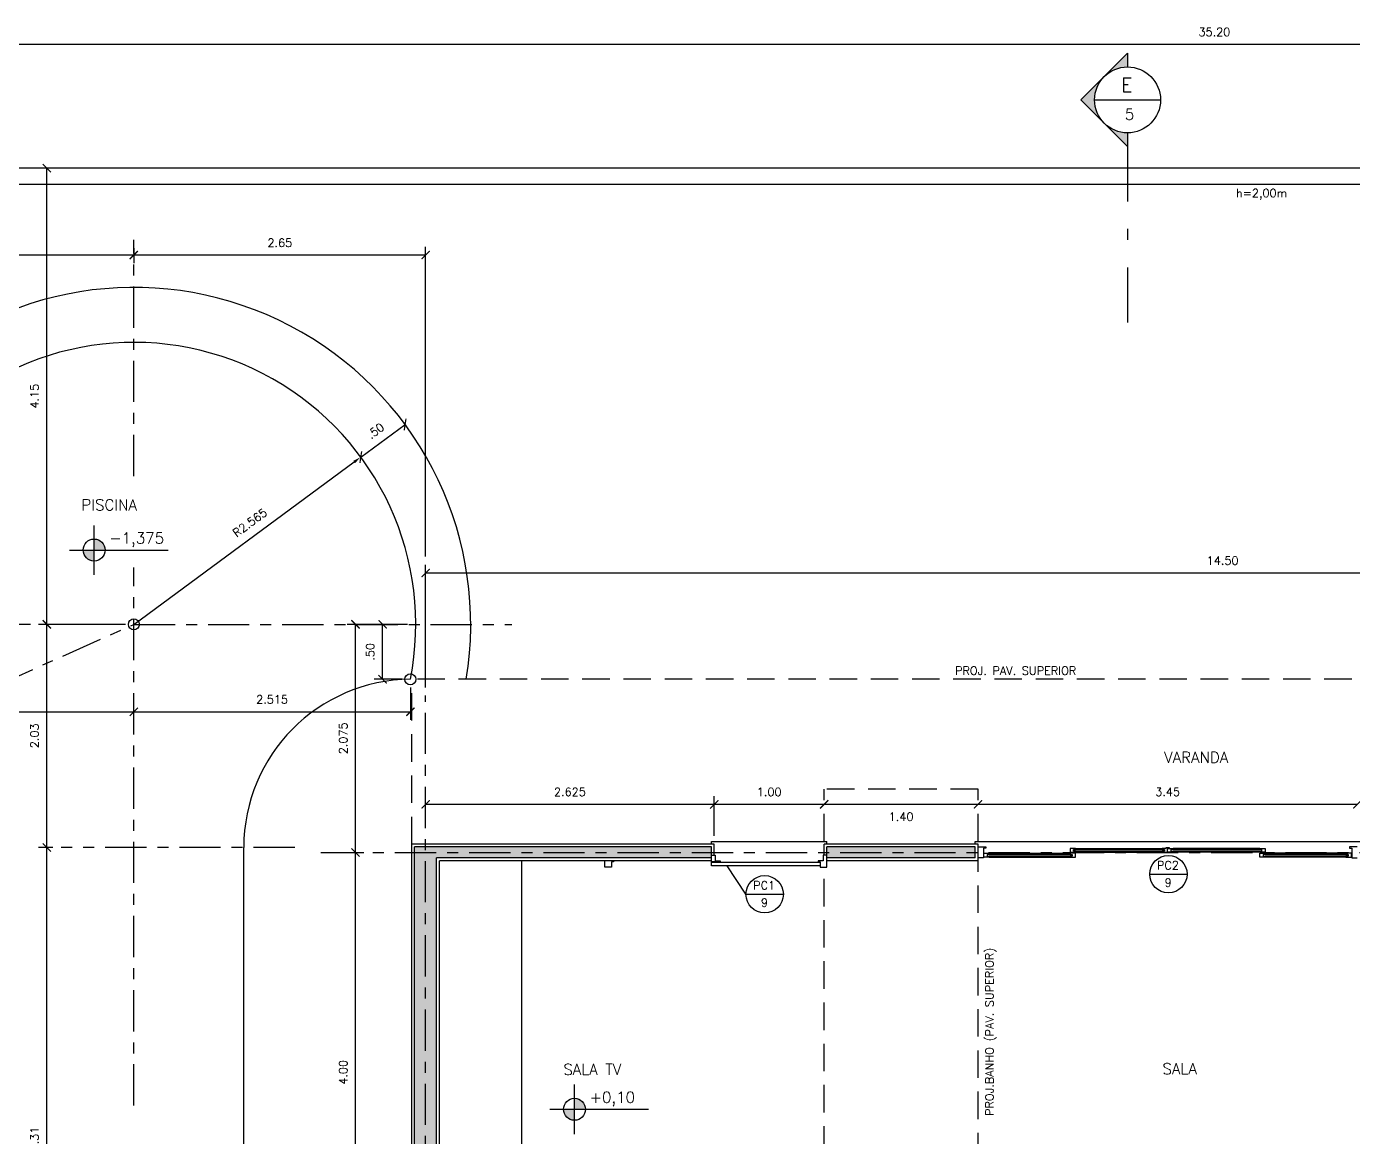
# Model space of a CAD drawing. Header units: millimetres. Extents: x 90.4 to 130, y 123.7 to 148.
# Drawn here: x 99.17 to 111.23, y 136.1 to 146.2 of the extents above; entities that cross this region are included whole.
import ezdxf
from ezdxf.enums import TextEntityAlignment as Align

# ---------------------------------------------------------------- set-up
doc = ezdxf.new("R2010")
doc.units = ezdxf.units.MM
for name, pattern in [('CENTER', [0.6, 0.375, -0.075, 0.075, -0.075]), ('DASHDOT', [1, 0.5, -0.25, 0, -0.25]), ('HIDDEN', [0.375, 0.25, -0.125])]:
    doc.linetypes.add(name, pattern=pattern)
for name, color, linetype in [('ALV', 5, 'Continuous'), ('CAIX', 2, 'Continuous'), ('CAIXN', 7, 'Continuous'), ('COTAS', 1, 'Continuous'), ('EIXOS', 141, 'CENTER'), ('LPROJ', 7, 'HIDDEN'), ('LVISTA02', 1, 'Continuous'), ('NOTAS', 2, 'Continuous'), ('REVEST', 2, 'Continuous'), ('SOLID', 8, 'Continuous'), ('TEXT', 3, 'Continuous')]:
    doc.layers.add(name, color=color, linetype=linetype)
doc.styles.add('100-50', font='romans.shx', dxfattribs={"height": 0.125})
doc.styles.add('60-50', font='romans.shx', dxfattribs={"height": 0.075})
doc.styles.add('80-50', font='romans.shx', dxfattribs={"height": 0.1})
doc.dimstyles.new('50', dxfattribs={"dimtxt": 0.1, "dimasz": 2.5, "dimexe": 1.25, "dimexo": 0.625, "dimgap": 0.075, "dimtad": 1, "dimzin": 0, "dimdsep": 46, "dimtxsty": '60-50', "dimcen": 2.5, "dimclrt": 3, "dimadec": 0, "dimazin": 0, "dimtfac": 1, "dimtmove": 0, "dimatfit": 3, "dimfxl": 1, "dimarcsym": 0})

# ---------------------------------------------------------------- blocks, each defined once
blk = doc.blocks.new('_ARCHTICK')
at = {"color": 0, "linetype": 'ByBlock', "const_width": 0.15}
blk.add_lwpolyline([(-0.5, -0.5), (0.5, 0.5)], dxfattribs=at)
blk = doc.blocks.new('*D14')
at = {"color": 0, "linetype": 'ByBlock'}
for p, q in [((102.799, 140.189), (102.799, 141.304)), ((117.299, 141.229), (102.799, 141.229))]:
    blk.add_line(p, q, dxfattribs=at)
at = {"layer": 'DEFPOINTS', "color": 0, "linetype": 'ByBlock'}
for p in [(102.799, 141.229), (117.299, 140.933), (102.799, 140.114)]:
    blk.add_point(p, dxfattribs=at)
at = {"color": 0, "linetype": 'ByBlock', "xscale": 0.075, "yscale": 0.075, "zscale": 0.075, "rotation": 180}
blk.add_blockref('_ARCHTICK', (102.799, 141.229), dxfattribs=at)
at = {"color": 0, "linetype": 'ByBlock', "xscale": 0.075, "yscale": 0.075, "zscale": 0.075}
blk.add_blockref('_ARCHTICK', (117.299, 141.229), dxfattribs=at)
at = {"color": 3, "linetype": 'ByBlock', "insert": (110.049, 141.342), "char_height": 0.075, "attachment_point": 5, "style": '60-50'}
blk.add_mtext('14.50', dxfattribs=at)
blk = doc.blocks.new('*D15')
at = {"color": 0, "linetype": 'ByBlock'}
for p, q in [((100.144, 144.184), (100.144, 144.046)), ((102.799, 141.379), (102.799, 144.196)), ((102.799, 144.121), (100.144, 144.121))]:
    blk.add_line(p, q, dxfattribs=at)
at = {"layer": 'DEFPOINTS', "color": 0, "linetype": 'ByBlock'}
for p in [(100.144, 144.259), (100.144, 144.121), (102.799, 141.304)]:
    blk.add_point(p, dxfattribs=at)
at = {"color": 0, "linetype": 'ByBlock', "xscale": 0.075, "yscale": 0.075, "zscale": 0.075, "rotation": 180}
blk.add_blockref('_ARCHTICK', (100.144, 144.121), dxfattribs=at)
at = {"color": 0, "linetype": 'ByBlock', "xscale": 0.075, "yscale": 0.075, "zscale": 0.075}
blk.add_blockref('_ARCHTICK', (102.799, 144.121), dxfattribs=at)
at = {"color": 3, "linetype": 'ByBlock', "insert": (101.472, 144.233), "char_height": 0.075, "attachment_point": 5, "style": '60-50'}
blk.add_mtext('2.65', dxfattribs=at)
blk = doc.blocks.new('*D20')
at = {"color": 0, "linetype": 'ByBlock'}
for p, q in [((92.374, 145.485), (92.374, 146.113)), ((127.574, 145.485), (127.574, 146.113)), ((92.374, 146.038), (127.574, 146.038))]:
    blk.add_line(p, q, dxfattribs=at)
at = {"layer": 'DEFPOINTS', "color": 0, "linetype": 'ByBlock'}
for p in [(127.574, 146.038), (92.374, 145.41), (127.574, 145.41)]:
    blk.add_point(p, dxfattribs=at)
at = {"color": 0, "linetype": 'ByBlock', "xscale": 0.075, "yscale": 0.075, "zscale": 0.075, "rotation": 180}
blk.add_blockref('_ARCHTICK', (92.374, 146.038), dxfattribs=at)
at = {"color": 0, "linetype": 'ByBlock', "xscale": 0.075, "yscale": 0.075, "zscale": 0.075}
blk.add_blockref('_ARCHTICK', (127.574, 146.038), dxfattribs=at)
at = {"color": 3, "linetype": 'ByBlock', "insert": (109.974, 146.15), "char_height": 0.075, "attachment_point": 5, "style": '60-50'}
blk.add_mtext('35.20', dxfattribs=at)
blk = doc.blocks.new('*D49')
at = {"color": 0, "linetype": 'ByBlock'}
for p, q in [((101.92, 138.687), (102.236, 138.687)), ((102.161, 134.687), (102.161, 138.687))]:
    blk.add_line(p, q, dxfattribs=at)
at = {"layer": 'DEFPOINTS', "color": 0, "linetype": 'ByBlock'}
for p in [(101.845, 138.687), (102.161, 138.687), (101.845, 134.687)]:
    blk.add_point(p, dxfattribs=at)
at = {"color": 0, "linetype": 'ByBlock', "xscale": 0.075, "yscale": 0.075, "zscale": 0.075}
for p, rotation in [((102.161, 138.687), 90), ((102.161, 134.687), 270)]:
    blk.add_blockref('_ARCHTICK', p, dxfattribs=dict(at, rotation=rotation))
at = {"color": 3, "linetype": 'ByBlock', "insert": (102.049, 136.687), "char_height": 0.075, "attachment_point": 5, "rotation": 90, "style": '60-50'}
blk.add_mtext('4.00', dxfattribs=at)
blk = doc.blocks.new('*D50')
at = {"color": 0, "linetype": 'ByBlock'}
for p, q in [((102.634, 140.762), (102.086, 140.762)), ((102.161, 138.687), (102.161, 140.762))]:
    blk.add_line(p, q, dxfattribs=at)
at = {"layer": 'DEFPOINTS', "color": 0, "linetype": 'ByBlock'}
for p in [(102.161, 140.762), (102.709, 140.762), (101.845, 138.687)]:
    blk.add_point(p, dxfattribs=at)
at = {"color": 0, "linetype": 'ByBlock', "xscale": 0.075, "yscale": 0.075, "zscale": 0.075}
for p, rotation in [((102.161, 140.762), 90), ((102.161, 138.687), 270)]:
    blk.add_blockref('_ARCHTICK', p, dxfattribs=dict(at, rotation=rotation))
at = {"color": 3, "linetype": 'ByBlock', "insert": (102.049, 139.725), "char_height": 0.075, "attachment_point": 5, "rotation": 90, "style": '60-50'}
blk.add_mtext('2.075', dxfattribs=at)
blk = doc.blocks.new('*D54')
at = {"color": 0, "linetype": 'ByBlock'}
for p, q in [((99.408, 138.733), (99.278, 138.733)), ((99.353, 133.427), (99.353, 138.733))]:
    blk.add_line(p, q, dxfattribs=at)
at = {"layer": 'DEFPOINTS', "color": 0, "linetype": 'ByBlock'}
for p in [(99.353, 138.733), (99.483, 138.733), (99.353, 133.427)]:
    blk.add_point(p, dxfattribs=at)
at = {"color": 0, "linetype": 'ByBlock', "xscale": 0.075, "yscale": 0.075, "zscale": 0.075}
for p, rotation in [((99.353, 138.733), 90), ((99.353, 133.427), 270)]:
    blk.add_blockref('_ARCHTICK', p, dxfattribs=dict(at, rotation=rotation))
at = {"color": 3, "linetype": 'ByBlock', "insert": (99.241, 136.08), "char_height": 0.075, "attachment_point": 5, "rotation": 90, "style": '60-50'}
blk.add_mtext('5.31', dxfattribs=at)
blk = doc.blocks.new('*D55')
at = {"color": 0, "linetype": 'ByBlock'}
for p, q in [((100.069, 140.762), (99.278, 140.762)), ((99.353, 138.733), (99.353, 140.762))]:
    blk.add_line(p, q, dxfattribs=at)
at = {"layer": 'DEFPOINTS', "color": 0, "linetype": 'ByBlock'}
for p in [(99.353, 140.762), (100.144, 140.762), (99.483, 138.733)]:
    blk.add_point(p, dxfattribs=at)
at = {"color": 0, "linetype": 'ByBlock', "xscale": 0.075, "yscale": 0.075, "zscale": 0.075}
for p, rotation in [((99.353, 140.762), 90), ((99.353, 138.733), 270)]:
    blk.add_blockref('_ARCHTICK', p, dxfattribs=dict(at, rotation=rotation))
at = {"color": 3, "linetype": 'ByBlock', "insert": (99.241, 139.748), "char_height": 0.075, "attachment_point": 5, "rotation": 90, "style": '60-50'}
blk.add_mtext('2.03', dxfattribs=at)
blk = doc.blocks.new('*D56')
at = {"color": 0, "linetype": 'ByBlock'}
blk.add_line((99.353, 140.762), (99.353, 144.912), dxfattribs=at)
at = {"layer": 'DEFPOINTS', "color": 0, "linetype": 'ByBlock'}
for p in [(99.353, 144.912), (99.353, 144.912), (100.144, 140.762)]:
    blk.add_point(p, dxfattribs=at)
at = {"color": 0, "linetype": 'ByBlock', "xscale": 0.075, "yscale": 0.075, "zscale": 0.075}
for p, rotation in [((99.353, 144.912), 90), ((99.353, 140.762), 270)]:
    blk.add_blockref('_ARCHTICK', p, dxfattribs=dict(at, rotation=rotation))
at = {"color": 3, "linetype": 'ByBlock', "insert": (99.241, 142.837), "char_height": 0.075, "attachment_point": 5, "rotation": 90, "style": '60-50'}
blk.add_mtext('4.15', dxfattribs=at)
blk = doc.blocks.new('*D57')
at = {"color": 0, "linetype": 'ByBlock'}
blk.add_line((100.144, 140.762), (102.149, 142.239), dxfattribs=at)
blk.add_solid([(102.141, 142.249), (102.156, 142.229), (102.209, 142.283)], dxfattribs=at)
at = {"layer": 'DEFPOINTS', "color": 0, "linetype": 'ByBlock'}
for p in [(102.209, 142.283), (100.144, 140.762)]:
    blk.add_point(p, dxfattribs=at)
at = {"color": 3, "linetype": 'ByBlock', "insert": (101.2, 141.687), "char_height": 0.075, "attachment_point": 5, "rotation": 36.3821, "style": '60-50'}
blk.add_mtext('R2.565', dxfattribs=at)
blk = doc.blocks.new('*D58')
at = {"color": 0, "linetype": 'ByBlock'}
blk.add_line((102.209, 142.283), (102.612, 142.58), dxfattribs=at)
at = {"layer": 'DEFPOINTS', "color": 0, "linetype": 'ByBlock'}
for p in [(102.612, 142.58), (102.612, 142.58), (102.209, 142.283)]:
    blk.add_point(p, dxfattribs=at)
at = {"color": 0, "linetype": 'ByBlock', "xscale": 0.075, "yscale": 0.075, "zscale": 0.075}
for p, rotation in [((102.612, 142.58), 36.38209981331818), ((102.209, 142.283), 216.3820998133182)]:
    blk.add_blockref('_ARCHTICK', p, dxfattribs=dict(at, rotation=rotation))
at = {"color": 3, "linetype": 'ByBlock', "insert": (102.344, 142.522), "char_height": 0.075, "attachment_point": 5, "rotation": 36.3821, "style": '60-50'}
blk.add_mtext('.50', dxfattribs=at)
blk = doc.blocks.new('*D72')
at = {"color": 0, "linetype": 'ByBlock'}
for p, q in [((97.803, 139.791), (97.803, 140.042)), ((100.144, 139.791), (100.144, 140.042)), ((97.803, 139.967), (100.144, 139.967))]:
    blk.add_line(p, q, dxfattribs=at)
at = {"layer": 'DEFPOINTS', "color": 0, "linetype": 'ByBlock'}
for p in [(100.144, 139.967), (97.803, 139.716), (100.144, 139.716)]:
    blk.add_point(p, dxfattribs=at)
at = {"color": 0, "linetype": 'ByBlock', "xscale": 0.075, "yscale": 0.075, "zscale": 0.075, "rotation": 180}
blk.add_blockref('_ARCHTICK', (97.803, 139.967), dxfattribs=at)
at = {"color": 0, "linetype": 'ByBlock', "xscale": 0.075, "yscale": 0.075, "zscale": 0.075}
blk.add_blockref('_ARCHTICK', (100.144, 139.967), dxfattribs=at)
at = {"color": 3, "linetype": 'ByBlock', "insert": (98.974, 140.079), "char_height": 0.075, "attachment_point": 5, "style": '60-50'}
blk.add_mtext('2.34', dxfattribs=at)
blk = doc.blocks.new('*D73')
at = {"color": 0, "linetype": 'ByBlock'}
for p, q in [((99.203, 140.762), (97.391, 140.762)), ((97.466, 140.762), (97.466, 139.716)), ((97.728, 139.716), (97.391, 139.716))]:
    blk.add_line(p, q, dxfattribs=at)
at = {"layer": 'DEFPOINTS', "color": 0, "linetype": 'ByBlock'}
for p in [(99.278, 140.762), (97.466, 139.716), (97.803, 139.716)]:
    blk.add_point(p, dxfattribs=at)
at = {"color": 0, "linetype": 'ByBlock', "xscale": 0.075, "yscale": 0.075, "zscale": 0.075}
for p, rotation in [((97.466, 140.762), 90), ((97.466, 139.716), 270)]:
    blk.add_blockref('_ARCHTICK', p, dxfattribs=dict(at, rotation=rotation))
at = {"color": 3, "linetype": 'ByBlock', "insert": (97.353, 140.239), "char_height": 0.075, "attachment_point": 5, "rotation": 90, "style": '60-50'}
blk.add_mtext('1.05', dxfattribs=at)
blk = doc.blocks.new('*D74')
at = {"color": 0, "linetype": 'ByBlock'}
for p, q in [((102.559, 140.762), (102.332, 140.762)), ((102.407, 140.262), (102.407, 140.762)), ((102.585, 140.262), (102.332, 140.262))]:
    blk.add_line(p, q, dxfattribs=at)
at = {"layer": 'DEFPOINTS', "color": 0, "linetype": 'ByBlock'}
for p in [(102.407, 140.762), (102.634, 140.762), (102.66, 140.262)]:
    blk.add_point(p, dxfattribs=at)
at = {"color": 0, "linetype": 'ByBlock', "xscale": 0.075, "yscale": 0.075, "zscale": 0.075}
for p, rotation in [((102.407, 140.762), 90), ((102.407, 140.262), 270)]:
    blk.add_blockref('_ARCHTICK', p, dxfattribs=dict(at, rotation=rotation))
at = {"color": 3, "linetype": 'ByBlock', "insert": (102.294, 140.512), "char_height": 0.075, "attachment_point": 5, "rotation": 90, "style": '60-50'}
blk.add_mtext('.50', dxfattribs=at)
blk = doc.blocks.new('*D75')
at = {"color": 0, "linetype": 'ByBlock'}
for p, q in [((102.66, 140.187), (102.66, 139.892)), ((100.144, 139.967), (102.66, 139.967))]:
    blk.add_line(p, q, dxfattribs=at)
at = {"layer": 'DEFPOINTS', "color": 0, "linetype": 'ByBlock'}
for p in [(102.66, 140.262), (100.144, 139.967), (102.66, 139.967)]:
    blk.add_point(p, dxfattribs=at)
at = {"color": 0, "linetype": 'ByBlock', "xscale": 0.075, "yscale": 0.075, "zscale": 0.075, "rotation": 180}
blk.add_blockref('_ARCHTICK', (100.144, 139.967), dxfattribs=at)
at = {"color": 0, "linetype": 'ByBlock', "xscale": 0.075, "yscale": 0.075, "zscale": 0.075}
blk.add_blockref('_ARCHTICK', (102.66, 139.967), dxfattribs=at)
at = {"color": 3, "linetype": 'ByBlock', "insert": (101.402, 140.079), "char_height": 0.075, "attachment_point": 5, "style": '60-50'}
blk.add_mtext('2.515', dxfattribs=at)
blk = doc.blocks.new('*D76')
at = {"color": 0, "linetype": 'ByBlock'}
for p, q in [((95.672, 143.495), (95.672, 144.196)), ((100.144, 144.121), (95.672, 144.121))]:
    blk.add_line(p, q, dxfattribs=at)
at = {"layer": 'DEFPOINTS', "color": 0, "linetype": 'ByBlock'}
for p in [(95.672, 144.121), (100.144, 144.121), (95.672, 143.42)]:
    blk.add_point(p, dxfattribs=at)
at = {"color": 0, "linetype": 'ByBlock', "xscale": 0.075, "yscale": 0.075, "zscale": 0.075, "rotation": 180}
blk.add_blockref('_ARCHTICK', (95.672, 144.121), dxfattribs=at)
at = {"color": 0, "linetype": 'ByBlock', "xscale": 0.075, "yscale": 0.075, "zscale": 0.075}
blk.add_blockref('_ARCHTICK', (100.144, 144.121), dxfattribs=at)
at = {"color": 3, "linetype": 'ByBlock', "insert": (97.908, 144.233), "char_height": 0.075, "attachment_point": 5, "style": '60-50'}
blk.add_mtext('4.47', dxfattribs=at)
blk = doc.blocks.new('*D92')
at = {"color": 0, "linetype": 'ByBlock'}
for p, q in [((105.424, 138.837), (105.424, 139.2)), ((102.799, 139.125), (105.424, 139.125))]:
    blk.add_line(p, q, dxfattribs=at)
at = {"layer": 'DEFPOINTS', "color": 0, "linetype": 'ByBlock'}
for p in [(102.799, 139.125), (105.424, 139.125), (105.424, 138.762)]:
    blk.add_point(p, dxfattribs=at)
at = {"color": 0, "linetype": 'ByBlock', "xscale": 0.075, "yscale": 0.075, "zscale": 0.075, "rotation": 180}
blk.add_blockref('_ARCHTICK', (102.799, 139.125), dxfattribs=at)
at = {"color": 0, "linetype": 'ByBlock', "xscale": 0.075, "yscale": 0.075, "zscale": 0.075}
blk.add_blockref('_ARCHTICK', (105.424, 139.125), dxfattribs=at)
at = {"color": 3, "linetype": 'ByBlock', "insert": (104.111, 139.238), "char_height": 0.075, "attachment_point": 5, "style": '60-50'}
blk.add_mtext('2.625', dxfattribs=at)
blk = doc.blocks.new('*D93')
at = {"color": 0, "linetype": 'ByBlock'}
blk.add_line((105.424, 139.125), (106.424, 139.125), dxfattribs=at)
at = {"layer": 'DEFPOINTS', "color": 0, "linetype": 'ByBlock'}
for p in [(105.424, 139.125), (106.424, 139.125), (106.424, 139.125)]:
    blk.add_point(p, dxfattribs=at)
at = {"color": 0, "linetype": 'ByBlock', "xscale": 0.075, "yscale": 0.075, "zscale": 0.075, "rotation": 180}
blk.add_blockref('_ARCHTICK', (105.424, 139.125), dxfattribs=at)
at = {"color": 0, "linetype": 'ByBlock', "xscale": 0.075, "yscale": 0.075, "zscale": 0.075}
blk.add_blockref('_ARCHTICK', (106.424, 139.125), dxfattribs=at)
at = {"color": 3, "linetype": 'ByBlock', "insert": (105.924, 139.238), "char_height": 0.075, "attachment_point": 5, "style": '60-50'}
blk.add_mtext('1.00', dxfattribs=at)
blk = doc.blocks.new('*D94')
at = {"color": 0, "linetype": 'ByBlock'}
blk.add_line((106.424, 139.125), (107.824, 139.125), dxfattribs=at)
at = {"layer": 'DEFPOINTS', "color": 0, "linetype": 'ByBlock'}
for p in [(106.424, 139.125), (107.824, 139.125), (107.824, 139.125)]:
    blk.add_point(p, dxfattribs=at)
at = {"color": 0, "linetype": 'ByBlock', "xscale": 0.075, "yscale": 0.075, "zscale": 0.075, "rotation": 180}
blk.add_blockref('_ARCHTICK', (106.424, 139.125), dxfattribs=at)
at = {"color": 0, "linetype": 'ByBlock', "xscale": 0.075, "yscale": 0.075, "zscale": 0.075}
blk.add_blockref('_ARCHTICK', (107.824, 139.125), dxfattribs=at)
at = {"color": 3, "linetype": 'ByBlock', "insert": (107.124, 139.012), "char_height": 0.075, "attachment_point": 5, "style": '60-50'}
blk.add_mtext('1.40', dxfattribs=at)
blk = doc.blocks.new('*D95')
at = {"color": 0, "linetype": 'ByBlock'}
blk.add_line((107.824, 139.125), (111.274, 139.125), dxfattribs=at)
at = {"layer": 'DEFPOINTS', "color": 0, "linetype": 'ByBlock'}
for p in [(107.824, 139.125), (111.274, 139.125), (111.274, 139.125)]:
    blk.add_point(p, dxfattribs=at)
at = {"color": 0, "linetype": 'ByBlock', "xscale": 0.075, "yscale": 0.075, "zscale": 0.075, "rotation": 180}
blk.add_blockref('_ARCHTICK', (107.824, 139.125), dxfattribs=at)
at = {"color": 0, "linetype": 'ByBlock', "xscale": 0.075, "yscale": 0.075, "zscale": 0.075}
blk.add_blockref('_ARCHTICK', (111.274, 139.125), dxfattribs=at)
at = {"color": 3, "linetype": 'ByBlock', "insert": (109.549, 139.238), "char_height": 0.075, "attachment_point": 5, "style": '60-50'}
blk.add_mtext('3.45', dxfattribs=at)

msp = doc.modelspace()

# ---------------------------------------------------------------- hatches: boundary and pattern name
at = {"layer": 'NOTAS'}
h = msp.add_hatch(color=1, dxfattribs=at)
h.paths.add_polyline_path([(108.9716, 145.7445), (108.7595, 145.5324), (108.9716, 145.3203, -0.4142136)])
h.paths.add_polyline_path([(108.9716, 145.3203), (109.1837, 145.1081), (109.1837, 145.2324, -0.1989124)])
h.paths.add_polyline_path([(109.1837, 145.8324), (109.1837, 145.9567), (108.9716, 145.7445, -0.1989124)])
h = msp.add_hatch(color=1, dxfattribs=at)
h.paths.add_polyline_path([(99.7832, 141.3374), (99.7832, 141.4374), (99.6832, 141.4374, 0.4142136)])
h.paths.add_polyline_path([(99.7832, 141.5374), (99.7832, 141.4374), (99.8832, 141.4374, 0.4142136)])
h = msp.add_hatch(color=1, dxfattribs=at)
h.paths.add_polyline_path([(104.1528, 136.251), (104.1528, 136.351), (104.0528, 136.351, 0.4142136)])
h.paths.add_polyline_path([(104.1528, 136.451), (104.1528, 136.351), (104.2528, 136.351, 0.4142136)])
at = {"layer": 'SOLID'}
h = msp.add_hatch(color=256, dxfattribs=at)
h.paths.add_polyline_path([(102.8986, 134.7371), (102.8986, 138.6371), (105.3986, 138.6371), (105.3986, 138.7371), (102.6986, 138.7371), (102.6986, 134.6371), (105.3986, 134.6371), (105.3986, 134.7371)])
h.paths.add_polyline_path([(107.7986, 134.6371), (107.7986, 134.7371), (106.4486, 134.7371), (106.4486, 134.6371)])
h.paths.add_polyline_path([(107.7986, 138.6371), (107.7986, 138.7371), (106.4486, 138.7371), (106.4486, 138.6371)])
h.paths.add_polyline_path([(105.2986, 132.9971), (105.2986, 131.8371), (103.7986, 131.8371), (103.7986, 132.9971), (103.9102, 132.9971), (103.9102, 133.0871), (103.6986, 133.0871), (103.6986, 131.7371), (105.3986, 131.7371), (105.3986, 133.5871), (105.2986, 133.5871), (105.2986, 133.0871), (105.0416, 133.0871), (105.0416, 132.9971)])
h.paths.add_polyline_path([(102.6986, 128.2871), (102.6986, 128.0871), (105.3986, 128.0871), (105.3986, 128.2871)])

# ---------------------------------------------------------------- linework, layer by layer
at = {"layer": 'ALV'}
for p, q in [((105.3986, 138.7371), (102.6986, 138.7371)), ((102.6986, 134.6371), (102.6986, 138.7371)), ((105.3986, 138.6371), (105.3986, 138.7371)), ((106.4486, 138.6371), (106.4486, 138.7371)), ((107.7986, 138.7371), (106.4486, 138.7371)), ((107.7986, 138.6371), (107.7986, 138.7371)), ((102.8986, 134.7371), (102.8986, 138.6371)), ((105.3986, 138.6371), (102.8986, 138.6371)), ((107.7986, 138.6371), (106.4486, 138.6371))]:
    msp.add_line(p, q, dxfattribs=at)
at = {"layer": 'CAIX', "color": 1}
for p, q in [((108.7086, 138.7246), (109.4986, 138.7246)), ((110.3861, 138.7246), (109.5986, 138.7246)), ((107.9261, 138.6796), (108.6611, 138.6796)), ((107.9261, 138.6446), (108.6611, 138.6446)), ((108.7086, 138.6896), (109.4986, 138.6896)), ((110.3861, 138.6896), (109.5986, 138.6896)), ((111.1711, 138.6796), (110.4361, 138.6796)), ((111.1711, 138.6446), (110.4361, 138.6446))]:
    msp.add_line(p, q, dxfattribs=at)
at = {"layer": 'CAIX'}
for p, q in [((108.7111, 138.7146), (109.4986, 138.7146)), ((110.4036, 138.7146), (109.5986, 138.7146)), ((104.4283, 138.5521), (104.4283, 138.6121)), ((104.5083, 138.6021), (104.4883, 138.6021)), ((104.4883, 138.6021), (104.4883, 138.5521)), ((104.5083, 138.6121), (104.5083, 138.6021)), ((107.9261, 138.6696), (108.6611, 138.6696)), ((107.9261, 138.6546), (108.6611, 138.6546)), ((108.7111, 138.6996), (109.4986, 138.6996)), ((110.4036, 138.6996), (109.5986, 138.6996)), ((111.1886, 138.6696), (110.4361, 138.6696)), ((111.1886, 138.6546), (110.4361, 138.6546)), ((104.4883, 138.5521), (104.4283, 138.5521))]:
    msp.add_line(p, q, dxfattribs=at)
for points in [[(107.8236, 138.7371), (107.8936, 138.7371), (107.8936, 138.7271), (107.8736, 138.7271), (107.8736, 138.6371), (107.8236, 138.6371)], [(111.2736, 138.7371), (111.2036, 138.7371), (111.2036, 138.7271), (111.2236, 138.7271), (111.2236, 138.6371), (111.2736, 138.6371)], [(105.3986, 138.6621), (105.4336, 138.6621), (105.4336, 138.6121), (105.4786, 138.6121), (105.4786, 138.6021), (105.3986, 138.6021), (105.3986, 138.6371)], [(106.4486, 138.6621), (106.4136, 138.6621), (106.4136, 138.6121), (106.3686, 138.6121), (106.3686, 138.6021), (106.3886, 138.6021), (106.3886, 138.5521), (106.4486, 138.5521), (106.4486, 138.6371)]]:
    msp.add_lwpolyline(points, dxfattribs=at)
for points in [[(108.6611, 138.6896), (108.7111, 138.6896), (108.7111, 138.6996), (108.6911, 138.6996), (108.6911, 138.7146), (108.7111, 138.7146), (108.7111, 138.7246), (108.6611, 138.7246)], [(109.4986, 138.7146), (109.5186, 138.7146), (109.5186, 138.6996), (109.4986, 138.6996), (109.4986, 138.6896), (109.5486, 138.6896), (109.5486, 138.7246), (109.566, 138.7246), (109.566, 138.7301), (109.5336, 138.7301), (109.5336, 138.7246), (109.4986, 138.7246)], [(109.5786, 138.7146), (109.5786, 138.6996), (109.5986, 138.6996), (109.5986, 138.6896), (109.5486, 138.6896), (109.5486, 138.7246), (109.5986, 138.7246), (109.5986, 138.7146)], [(110.4361, 138.6896), (110.3861, 138.6896), (110.3861, 138.6996), (110.4061, 138.6996), (110.4061, 138.7146), (110.3861, 138.7146), (110.3861, 138.7246), (110.4361, 138.7246)], [(105.3981, 138.5646), (105.3981, 138.5996), (106.3863, 138.5996), (106.3863, 138.5646)], [(107.8761, 138.6796), (107.9261, 138.6796), (107.9261, 138.6696), (107.9061, 138.6696), (107.9061, 138.6546), (107.9261, 138.6546), (107.9261, 138.6446), (107.8761, 138.6446)], [(108.7111, 138.6796), (108.6611, 138.6796), (108.6611, 138.6696), (108.6811, 138.6696), (108.6811, 138.6546), (108.6611, 138.6546), (108.6611, 138.6446), (108.7111, 138.6446)], [(110.3861, 138.6796), (110.4361, 138.6796), (110.4361, 138.6696), (110.4161, 138.6696), (110.4161, 138.6546), (110.4361, 138.6546), (110.4361, 138.6446), (110.3861, 138.6446)], [(111.2211, 138.6796), (111.1711, 138.6796), (111.1711, 138.6696), (111.1911, 138.6696), (111.1911, 138.6546), (111.1711, 138.6546), (111.1711, 138.6446), (111.2211, 138.6446)]]:
    msp.add_lwpolyline(points, close=True, dxfattribs=at)
at = {"layer": 'CAIXN', "color": 8, "ltscale": 0.5}
for p, q in [((105.7128, 138.3069), (105.5428, 138.5646)), ((109.3855, 138.4897), (109.7255, 138.4897)), ((105.7128, 138.3069), (106.0528, 138.3069))]:
    msp.add_line(p, q, dxfattribs=at)
for centre in [(109.5555, 138.4897), (105.8828, 138.3069)]:
    msp.add_circle(centre, 0.17, dxfattribs=at)
at = {"layer": 'COTAS'}
for centre in [(100.1445, 140.7621), (102.6598, 140.2621)]:
    msp.add_circle(centre, 0.05, dxfattribs=at)
at = {"layer": 'EIXOS'}
for p, q in [((100.1445, 142.1098), (100.1445, 144.2587)), ((100.1445, 136.385), (100.1445, 141.2796)), ((97.0346, 139.3721), (100.1445, 140.7621)), ((100.1445, 140.7621), (103.582, 140.7621)), ((102.7986, 127.4336), (102.7986, 140.1138)), ((101.6084, 138.733), (99.4829, 138.733)), ((101.8448, 138.6871), (123.1361, 138.6871))]:
    msp.add_line(p, q, dxfattribs=at)
at = {"layer": 'LPROJ'}
for p, q in [((117.2236, 140.2621), (102.6736, 140.2621)), ((102.6736, 138.7621), (102.6736, 140.2621)), ((106.4236, 138.7871), (106.4236, 139.2621)), ((107.8236, 139.2621), (106.4236, 139.2621)), ((107.8236, 138.7871), (107.8236, 139.2621)), ((107.8236, 134.7621), (107.8236, 138.6121)), ((106.4236, 134.8221), (106.4236, 138.5521))]:
    msp.add_line(p, q, dxfattribs=at)
at = {"layer": 'LVISTA02', "color": 2}
for p, q in [((127.5736, 144.9121), (93.8225, 144.9121)), ((127.5736, 144.7621), (95.0349, 144.7621)), ((101.1445, 129.0621), (101.1445, 138.733))]:
    msp.add_line(p, q, dxfattribs=at)
at = {"layer": 'LVISTA02'}
for p, q in [((105.3986, 138.7871), (106.4486, 138.7871)), ((105.3986, 138.7621), (105.3986, 138.7871)), ((106.4486, 138.7621), (106.4486, 138.7871)), ((107.7986, 138.7871), (111.2986, 138.7871)), ((107.7986, 138.7621), (107.7986, 138.7871)), ((103.6736, 134.7621), (103.6736, 138.6121))]:
    msp.add_line(p, q, dxfattribs=at)
msp.add_arc((100.1445, 140.7621), 3.0645, 350.60983, 199.28022, dxfattribs=at)
at = {"layer": 'LVISTA02', "color": 2}
for centre, radius, start, end in [((100.1445, 140.7621), 2.5645, 348.75629, 204.08248), ((102.6736, 138.733), 1.5292, 90.51868, 180)]:
    msp.add_arc(centre, radius, start, end, dxfattribs=at)
at = {"layer": 'NOTAS', "color": 1, "ltscale": 0.5}
msp.add_line((108.8837, 145.5324), (109.4837, 145.5324), dxfattribs=at)
at = {"layer": 'NOTAS', "color": 5, "linetype": 'DASHDOT'}
msp.add_line((109.1837, 145.1081), (109.1837, 143.4896), dxfattribs=at)
at = {"layer": 'NOTAS', "color": 1}
for p, q in [((99.7832, 141.2124), (99.7832, 141.6624)), ((99.5582, 141.4374), (100.4577, 141.4374)), ((104.1528, 136.126), (104.1528, 136.576)), ((103.9278, 136.351), (104.8273, 136.351))]:
    msp.add_line(p, q, dxfattribs=at)
at = {"layer": 'NOTAS', "color": 1, "ltscale": 0.5}
msp.add_lwpolyline([(109.1837, 145.2324), (109.1837, 145.1081), (108.7595, 145.5324), (109.1837, 145.9567), (109.1837, 145.8324)], dxfattribs=at)
at = {"layer": 'NOTAS', "color": 2, "ltscale": 0.5}
for centre, radius in [((109.1837, 145.5324), 0.3), ((99.7832, 141.4374), 0.1), ((104.1528, 136.351), 0.1)]:
    msp.add_circle(centre, radius, dxfattribs=at)
at = {"layer": 'REVEST'}
for p, q in [((105.4236, 138.7621), (102.6736, 138.7621)), ((102.6736, 134.6121), (102.6736, 138.7621)), ((105.4236, 138.6621), (105.4236, 138.7621)), ((107.8236, 138.7621), (106.4236, 138.7621)), ((106.4236, 138.6621), (106.4236, 138.7621)), ((107.8236, 138.6121), (107.8236, 138.7621)), ((105.3986, 138.6121), (102.9236, 138.6121)), ((102.9236, 134.7621), (102.9236, 138.6121)), ((107.8236, 138.6121), (106.4486, 138.6121))]:
    msp.add_line(p, q, dxfattribs=at)

# ---------------------------------------------------------------- texts
at = {"layer": 'CAIXN', "color": 2, "ltscale": 0.5, "char_height": 0.075, "attachment_point": 5, "style": '60-50'}
for s, insert in [('PC2', (109.5509, 138.5706)), ('PC1', (105.8783, 138.3878)), ('9', (109.5537, 138.4129)), ('9', (105.881, 138.2301))]:
    msp.add_mtext(s, dxfattribs=dict(at, insert=insert))
at = {"layer": 'NOTAS', "color": 5, "ltscale": 0.5, "style": '100-50'}
msp.add_text('E', height=0.125, dxfattribs=at).set_placement((109.125, 145.607))
at = {"layer": 'NOTAS', "color": 2, "ltscale": 0.5, "style": '100-50'}
msp.add_text('5', height=0.1, dxfattribs=at).set_placement((109.2026, 145.3513), align=Align.CENTER)
at = {"layer": 'NOTAS', "color": 1, "style": '60-50'}
for s, p in [('h=2,00m', (110.1704, 144.6471)), ('PROJ. PAV. SUPERIOR', (107.6147, 140.3028))]:
    msp.add_text(s, height=0.075, dxfattribs=at).set_placement(p)
at = {"layer": 'NOTAS', "color": 3, "style": '80-50'}
for s, p in [('-1,375', (99.9223, 141.4965)), ('+0,10', (104.2919, 136.4101))]:
    msp.add_text(s, height=0.1, dxfattribs=at).set_placement(p)
at = {"layer": 'NOTAS', "color": 1, "style": '60-50'}
msp.add_text('PROJ.BANHO (PAV. SUPERIOR)', height=0.075, rotation=90, dxfattribs=at).set_placement((107.9657, 136.2905))
at = {"layer": 'TEXT', "style": '80-50'}
for s, p in [('PISCINA', (99.6673, 141.7985)), ('VARANDA', (109.5172, 139.5026)), ('SALA TV', (104.0513, 136.6635)), ('SALA', (109.5021, 136.6699))]:
    msp.add_text(s, height=0.1, dxfattribs=at).set_placement(p)

# ---------------------------------------------------------------- dimensions: what is measured, and where the dimension line sits
at = {"layer": 'COTAS'}
for base, p1, p2, override, picture, middle in [((127.5736, 146.038), (92.3736, 145.4103), (127.5736, 145.4103), {"dimasz": 0.075, "dimexe": 0.075, "dimexo": 0.075, "dimzin": 4, "dimblk1": 'ARCHTICK', "dimblk2": 'ARCHTICK', "dimsah": 1, "dimtmove": 2}, '*D20', (109.9736, 146.1505)), ((95.6719, 144.1209), (100.1445, 144.1209), (95.6719, 143.4197), {"dimasz": 0.075, "dimexe": 0.075, "dimexo": 0.075, "dimzin": 4, "dimblk1": 'ARCHTICK', "dimblk2": 'ARCHTICK', "dimsah": 1, "dimtmove": 2}, '*D76', (97.9082, 144.2334)), ((100.1445, 144.1209), (102.7986, 141.3043), (100.1445, 144.2587), {"dimasz": 0.075, "dimexe": 0.075, "dimexo": 0.075, "dimzin": 4, "dimblk1": 'ARCHTICK', "dimblk2": 'ARCHTICK', "dimsah": 1, "dimtmove": 2}, '*D15', (101.4716, 144.2334)), ((102.7986, 141.2293), (117.2986, 140.9334), (102.7986, 140.1138), {"dimasz": 0.075, "dimexe": 0.075, "dimexo": 0.075, "dimzin": 4, "dimblk1": 'ARCHTICK', "dimblk2": 'ARCHTICK', "dimsah": 1, "dimse1": 1, "dimtmove": 2}, '*D14', (110.0486, 141.3418)), ((102.6598, 139.967), (100.1445, 139.967), (102.6598, 140.2621), {"dimasz": 0.075, "dimexe": 0.075, "dimexo": 0.075, "dimdec": 3, "dimzin": 4, "dimblk1": 'ARCHTICK', "dimblk2": 'ARCHTICK', "dimsah": 1, "dimtmove": 2}, '*D75', (101.4021, 140.0795)), ((100.1445, 139.967), (97.8032, 139.7156), (100.1445, 139.7156), {"dimasz": 0.075, "dimexe": 0.075, "dimexo": 0.075, "dimzin": 4, "dimblk1": 'ARCHTICK', "dimblk2": 'ARCHTICK', "dimsah": 1, "dimtmove": 2}, '*D72', (98.9738, 140.0795)), ((105.4236, 139.1252), (102.7986, 139.1252), (105.4236, 138.7621), {"dimasz": 0.075, "dimexe": 0.075, "dimexo": 0.075, "dimdec": 3, "dimzin": 4, "dimblk1": 'ARCHTICK', "dimblk2": 'ARCHTICK', "dimsah": 1, "dimtofl": 0, "dimtmove": 2}, '*D92', (104.1111, 139.2377)), ((106.4236, 139.1252), (105.4236, 139.1252), (106.4236, 139.1252), {"dimasz": 0.075, "dimexe": 0.075, "dimexo": 0.075, "dimzin": 4, "dimblk1": 'ARCHTICK', "dimblk2": 'ARCHTICK', "dimsah": 1, "dimtofl": 0, "dimtmove": 2}, '*D93', (105.9236, 139.2377)), ((111.2736, 139.1252), (107.8236, 139.1252), (111.2736, 139.1252), {"dimasz": 0.075, "dimexe": 0.075, "dimexo": 0.075, "dimzin": 4, "dimblk1": 'ARCHTICK', "dimblk2": 'ARCHTICK', "dimsah": 1, "dimse1": 1, "dimtofl": 0, "dimtmove": 2}, '*D95', (109.5486, 139.2377))]:
    dim = msp.add_linear_dim(base=base, p1=p1, p2=p2, dimstyle='50', override=override, dxfattribs=at)
    dim.commit()
    dim.dimension.update_dxf_attribs({"geometry": picture, "text_midpoint": middle})
for base, p1, p2, override, picture, middle in [((99.3534, 144.9121), (100.1445, 140.7621), (99.3534, 144.9121), {"dimasz": 0.075, "dimexe": 0.075, "dimexo": 0.075, "dimzin": 4, "dimblk1": 'ARCHTICK', "dimblk2": 'ARCHTICK', "dimsah": 1, "dimse1": 1, "dimtmove": 2}, '*D56', (99.2409, 142.8371)), ((97.4657, 139.7156), (99.2784, 140.7621), (97.8032, 139.7156), {"dimasz": 0.075, "dimexe": 0.075, "dimexo": 0.075, "dimzin": 4, "dimblk1": 'ARCHTICK', "dimblk2": 'ARCHTICK', "dimsah": 1, "dimtmove": 2}, '*D73', (97.3532, 140.2389)), ((99.3534, 140.7621), (99.4829, 138.733), (100.1445, 140.7621), {"dimasz": 0.075, "dimexe": 0.075, "dimexo": 0.075, "dimzin": 4, "dimblk1": 'ARCHTICK', "dimblk2": 'ARCHTICK', "dimsah": 1, "dimse1": 1, "dimtmove": 2}, '*D55', (99.2409, 139.7475)), ((102.1614, 140.7621), (101.8448, 138.6871), (102.709, 140.7621), {"dimasz": 0.075, "dimexe": 0.075, "dimexo": 0.075, "dimdec": 3, "dimzin": 4, "dimblk1": 'ARCHTICK', "dimblk2": 'ARCHTICK', "dimsah": 1, "dimse1": 1, "dimtmove": 2}, '*D50', (102.0489, 139.7246)), ((102.4067, 140.7621), (102.6598, 140.2621), (102.634, 140.7621), {"dimasz": 0.075, "dimexe": 0.075, "dimexo": 0.075, "dimzin": 4, "dimblk1": 'ARCHTICK', "dimblk2": 'ARCHTICK', "dimsah": 1, "dimtmove": 2}, '*D74', (102.2942, 140.5121)), ((99.3534, 138.733), (99.3534, 133.4275), (99.4829, 138.733), {"dimasz": 0.075, "dimexe": 0.075, "dimexo": 0.075, "dimzin": 4, "dimblk1": 'ARCHTICK', "dimblk2": 'ARCHTICK', "dimsah": 1, "dimse1": 1, "dimtmove": 2}, '*D54', (99.2409, 136.0802)), ((102.1614, 138.6871), (101.8448, 134.6871), (101.8448, 138.6871), {"dimasz": 0.075, "dimexe": 0.075, "dimexo": 0.075, "dimzin": 4, "dimblk1": 'ARCHTICK', "dimblk2": 'ARCHTICK', "dimsah": 1, "dimse1": 1, "dimtmove": 2}, '*D49', (102.0489, 136.6871))]:
    dim = msp.add_linear_dim(base=base, p1=p1, p2=p2, angle=90, dimstyle='50', override=override, dxfattribs=at)
    dim.commit()
    dim.dimension.update_dxf_attribs({"geometry": picture, "text_midpoint": middle})
dim = msp.add_aligned_dim(p1=(102.2091, 142.2833), p2=(102.6117, 142.5799), distance=0, dimstyle='50', override={"dimasz": 0.075, "dimexe": 0.075, "dimexo": 0.075, "dimzin": 4, "dimblk1": 'ARCHTICK', "dimblk2": 'ARCHTICK', "dimsah": 1, "dimse1": 1, "dimtmove": 2}, dxfattribs=at)
dim.commit()
dim.dimension.update_dxf_attribs({"geometry": '*D58', "text_midpoint": (102.3437, 142.5222)})
dim = msp.add_radius_dim(center=(100.14448, 140.7621), mpoint=(102.20914, 142.2833), dimstyle='50', override={"dimasz": 0.075, "dimexe": 0.075, "dimexo": 0.075, "dimdec": 3, "dimzin": 4, "dimse1": 1, "dimtmove": 2}, dxfattribs=at)
dim.commit()
dim.dimension.update_dxf_attribs({"geometry": '*D57', "text_midpoint": (101.20027, 141.68738), "dimtype": 164})
dim = msp.add_linear_dim(base=(107.8236, 139.1252), p1=(106.4236, 139.1252), p2=(107.8236, 139.1252), dimstyle='50', override={"dimasz": 0.075, "dimexe": 0.075, "dimexo": 0.075, "dimzin": 4, "dimblk1": 'ARCHTICK', "dimblk2": 'ARCHTICK', "dimsah": 1, "dimse1": 1, "dimtofl": 0, "dimtmove": 2}, dxfattribs=at)
dim.commit()
dim.dimension.update_dxf_attribs({"geometry": '*D94', "text_midpoint": (107.1236, 139.0119), "dimtype": 160})

doc.saveas('drawing.dxf')
